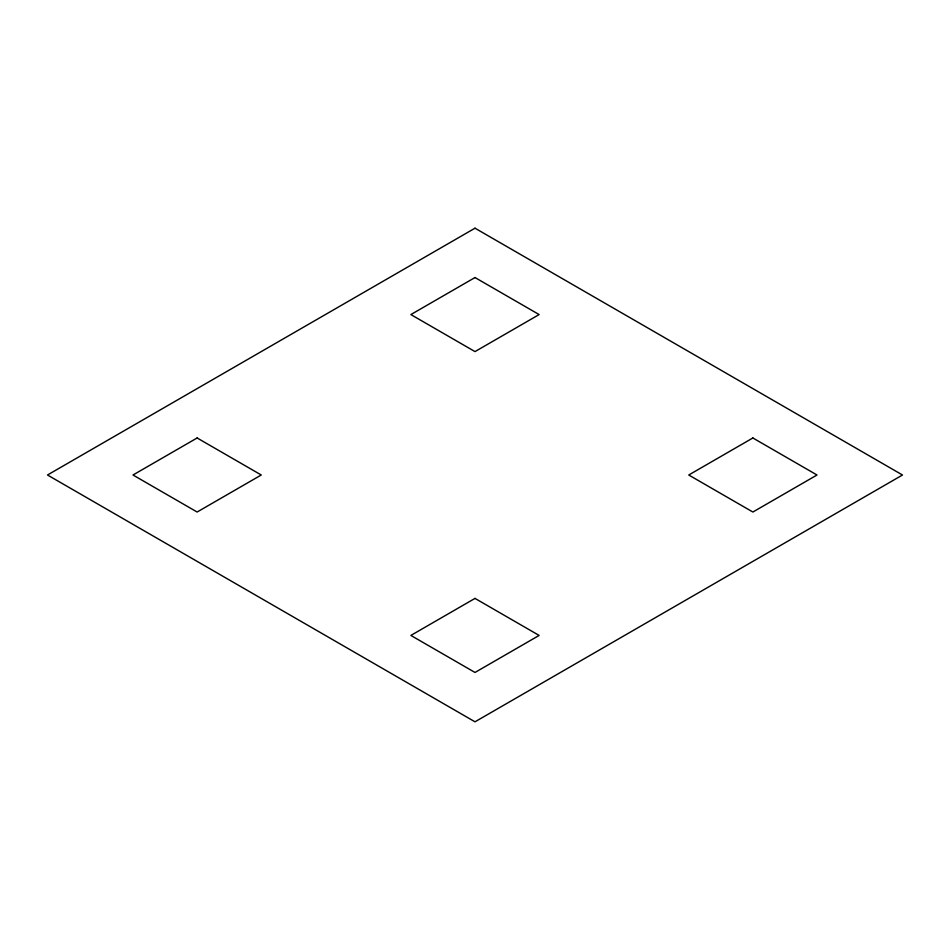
<?xml version="1.0" encoding="UTF-8"?>
<svg xmlns="http://www.w3.org/2000/svg" width="950" height="950" viewBox="0 0 950 950"><rect width="100%" height="100%" fill="white"/><g stroke="black" fill="none" stroke-linecap="round" stroke-linejoin="round"><path stroke-width="1.43" d="M475 228.19L47.5 475L475 721.81L902.5 475L475 228.19M197.125 437.974L133 475L197.125 512.026L261.25 475L197.125 437.974M475 277.543L410.875 314.569L475 351.595L539.125 314.569L475 277.543M475 598.405L410.875 635.431L475 672.457L539.125 635.431L475 598.405M752.875 437.974L688.75 475L752.875 512.026L817 475L752.875 437.974"/></g></svg>
